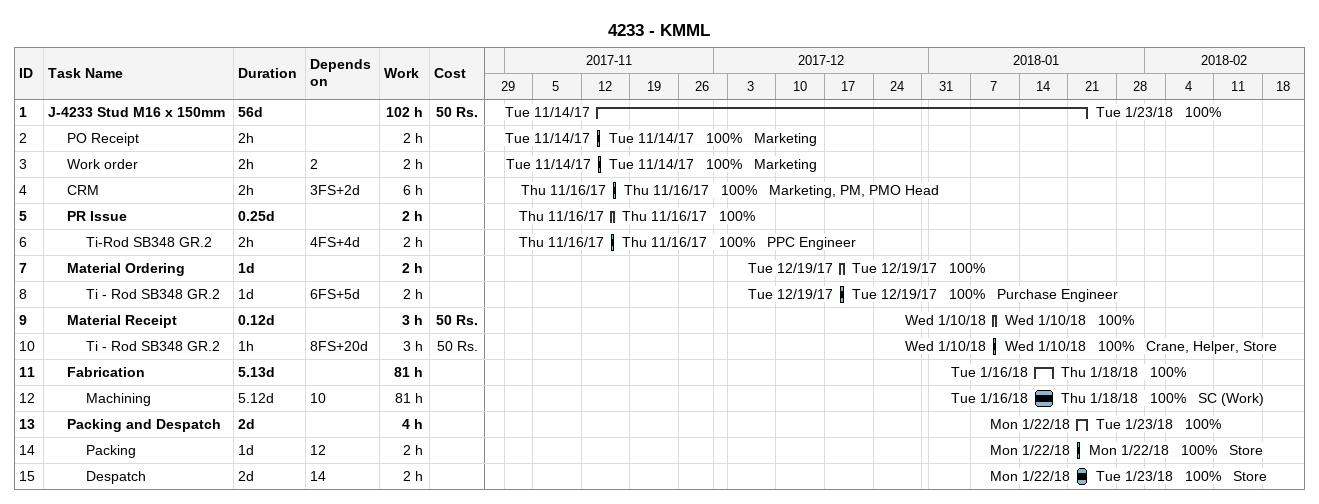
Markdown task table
4233 - KMML

| ID | Level | Task | Duration | Start | Finish | Predecessors | Resources | % complete | Work (h) | Cost (Rs.) |
|---|---|---|---|---|---|---|---|---|---|---|
| 1 | 1 | **J-4233 Stud M16 x 150mm** | 56d | 2017-11-14 | 2018-01-23 |  |  | 100 | 102 | 50 |
| 2 | 2 | PO Receipt | 2h | 2017-11-14 | 2017-11-14 |  | Marketing | 100 | 2 |  |
| 3 | 2 | Work order | 2h | 2017-11-14 | 2017-11-14 | 2 | Marketing | 100 | 2 |  |
| 4 | 2 | CRM | 2h | 2017-11-16 | 2017-11-16 | 3FS+2d | Marketing, PM, PMO Head | 100 | 6 |  |
| 5 | 2 | **PR Issue** | 0.25d | 2017-11-16 | 2017-11-16 |  |  | 100 | 2 |  |
| 6 | 3 | Ti-Rod SB348 GR.2 | 2h | 2017-11-16 | 2017-11-16 | 4FS+4d | PPC Engineer | 100 | 2 |  |
| 7 | 2 | **Material Ordering** | 1d | 2017-12-19 | 2017-12-19 |  |  | 100 | 2 |  |
| 8 | 3 | Ti - Rod SB348 GR.2 | 1d | 2017-12-19 | 2017-12-19 | 6FS+5d | Purchase Engineer | 100 | 2 |  |
| 9 | 2 | **Material Receipt** | 0.12d | 2018-01-10 | 2018-01-10 |  |  | 100 | 3 | 50 |
| 10 | 3 | Ti - Rod SB348 GR.2 | 1h | 2018-01-10 | 2018-01-10 | 8FS+20d | Crane, Helper, Store | 100 | 3 | 50 |
| 11 | 2 | **Fabrication** | 5.13d | 2018-01-16 | 2018-01-18 |  |  | 100 | 81 |  |
| 12 | 3 | Machining | 5.12d | 2018-01-16 | 2018-01-18 | 10 | SC (Work) | 100 | 81 |  |
| 13 | 2 | **Packing and Despatch** | 2d | 2018-01-22 | 2018-01-23 |  |  | 100 | 4 |  |
| 14 | 3 | Packing | 1d | 2018-01-22 | 2018-01-22 | 12 | Store | 100 | 2 |  |
| 15 | 3 | Despatch | 2d | 2018-01-22 | 2018-01-23 | 14 | Store | 100 | 2 |  |
